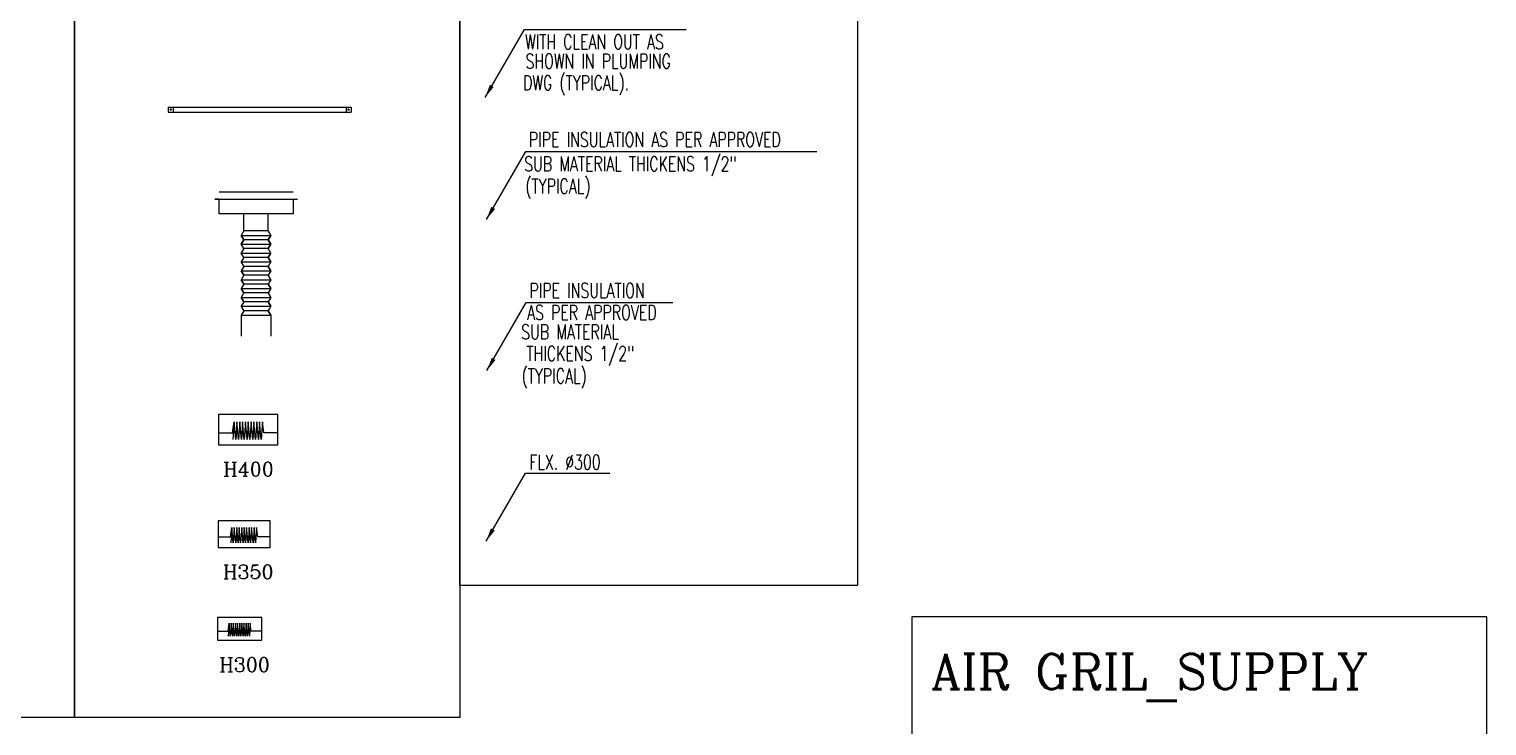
# Model space of a CAD drawing. Extents: x 462150 to 608263, y 35809 to 85242.
# Drawn here: x 589503 to 599365, y 70035 to 74750 of the extents above; entities that cross this region are included whole.
import ezdxf

# ---------------------------------------------------------------- set-up
doc = ezdxf.new("R2010")
doc.units = 0
doc.header["$LTSCALE"] = 500
doc.header["$MEASUREMENT"] = 0
for name, color, linetype in [('AC-FLEXIBLE', 2, 'Continuous'), ('AC-S.C.D.', 150, 'Continuous'), ('AC-SUPPLY DUCT', 4, 'Continuous'), ('AC-SUPPORT', 124, 'Continuous'), ('AC-TEXT', 7, 'Continuous'), ('AC.VD.', 41, 'Continuous'), ('HVAC-EH', 220, 'Continuous'), ('PL-W-TEXT', 7, 'Continuous')]:
    doc.layers.add(name, color=color, linetype=linetype)
doc.styles.add('FF-LOOP', font='romanc.shx', dxfattribs={"height": 2})
doc.styles.add('SECOND fainl$0$ROMANS', font='ROMANS.shx', dxfattribs={"width": 0.7, "height": 100})
doc.dimstyles.new('SECOND fainl$0$DIM-100', dxfattribs={"dimscale": 100, "dimtxt": 100, "dimasz": 0.9, "dimexe": 0.3, "dimexo": 0.3, "dimgap": 0.3, "dimtad": 1, "dimdec": 0, "dimrnd": 10, "dimzin": 0, "dimdsep": 46, "dimtxsty": 'SECOND fainl$0$ROMANS', "dimcen": 0, "dimdle": 2, "dimclrd": 30, "dimclre": 30, "dimclrt": 7, "dimadec": 0, "dimazin": 0, "dimtfac": 1, "dimtdec": 0, "dimtix": 1, "dimtmove": 2, "dimatfit": 3, "dimfxl": 100, "dimtolj": 1, "dimtzin": 0, "dimarcsym": 0})

# ---------------------------------------------------------------- blocks, each defined once
blk = doc.blocks.new('eh')
at = {"layer": 'HVAC-EH', "color": 242, "ltscale": 10}
for p, q in [((-92.1, -108.9), (-83.9, -44.8)), ((-83.7, -44.8), (-90.7, -148.5)), ((-74, -148.5), (-83.7, -44.8)), ((-67, -44.8), (-74, -148.5)), ((-57.2, -148.5), (-67, -44.8)), ((-50.2, -44.8), (-57.2, -148.5)), ((-40.4, -148.5), (-50.2, -44.8)), ((-33.4, -44.8), (-40.4, -148.5)), ((-23.7, -148.5), (-33.4, -44.8)), ((-16.7, -44.8), (-23.7, -148.5)), ((-6.9, -148.5), (-16.7, -44.8)), ((0.1, -44.8), (-6.9, -148.5)), ((9.9, -148.5), (0.1, -44.8)), ((16.9, -44.8), (9.9, -148.5)), ((26.6, -148.5), (16.9, -44.8)), ((33.6, -44.8), (26.6, -148.5)), ((43.4, -148.5), (33.6, -44.8)), ((50.4, -44.8), (43.4, -148.5)), ((60.2, -148.5), (50.4, -44.8)), ((67.2, -44.8), (60.2, -148.5)), ((76.9, -148.5), (67.2, -44.8)), ((83.9, -44.8), (76.9, -148.5)), ((92.1, -108.9), (83.9, -44.8)), ((-175.3, -108.9), (-92.1, -108.9)), ((175.3, -108.9), (92.1, -108.9))]:
    blk.add_line(p, q, dxfattribs=at)
at = {"layer": 'HVAC-EH', "color": 2, "ltscale": 10}
blk.add_lwpolyline([(-175.3, -180.1), (175.3, -180.1), (175.3, 0), (-175.3, 0)], close=True, dxfattribs=at)
blk = doc.blocks.new('H400')
at = {"layer": 'HVAC-EH', "xscale": 1.142857142855064, "yscale": 1.142857142856883, "zscale": 1.142857142857142}
blk.add_blockref('eh', (-200.4, 205.9), dxfattribs=at)
blk = doc.blocks.new('H350')
at = {"layer": 'HVAC-EH'}
blk.add_blockref('eh', (-175.3, 180.1), dxfattribs=at)
blk = doc.blocks.new('H300')
at = {"layer": 'HVAC-EH', "xscale": 0.8555524389084894, "yscale": 0.8555524389048514, "zscale": 0.8555524389058383}
blk.add_blockref('eh', (-150, 154.1), dxfattribs=at)
blk = doc.blocks.new('*U185')
at = {"layer": 'AC-SUPPORT'}
for p, q in [((502.7, 0, 0), (-736.1, 0, 0)), ((-736.1, 0, 0), (-736.1, -35.2, 0)), ((-702, 0), (-702, -35.2, 0)), ((468.7, 0), (468.7, -35.2, 0)), ((502.7, 0, 0), (502.7, -35.2, 0)), ((502.7, -35.2, 0), (-736.1, -35.2, 0)), ((502.7, -35.2, 0), (497.7, -35.2, 0)), ((502.7, -35.2, 0), (497.7, -35.2, 0))]:
    blk.add_line(p, q, dxfattribs=at)
at = {"layer": 'AC-SUPPORT', "const_width": 7.92, "elevation": 0}
for points in [[(-714.2, -17.5, 1), (-722.1, -17.5, 1)], [(-714.2, -17.5, 1), (-722.1, -17.5, 1)], [(480.9, -17.1, -1), (488.8, -17.1, -1)], [(480.9, -17.1, -1), (488.8, -17.1, -1)]]:
    blk.add_lwpolyline(points, format="xyb", close=True, dxfattribs=at)

msp = doc.modelspace()

# ---------------------------------------------------------------- linework, layer by layer
for p, q in [((592418, 70987.2), (592418, 81073)), ((595110.3, 70987.2), (595110.3, 81073)), ((592418, 70987.2), (595110.3, 70987.2))]:
    msp.add_line(p, q)
for points in [[(587204.2, 81073), (589811.1, 81073), (589811.1, 70092.2), (587204.2, 70092.2)], [(589811.1, 81073), (592418, 81073), (592418, 70092.2), (589811.1, 70092.2)], [(595474.9, 61103.6), (599364.7, 61103.6), (599364.7, 70772.9), (595474.9, 70772.9)]]:
    msp.add_lwpolyline(points, close=True)
at = {"layer": 'AC-FLEXIBLE'}
for p, q in [((590955.9, 73384.8), (590938.6, 73354.8)), ((590955.9, 73384.8), (590938.6, 73354.8)), ((591121.3, 73384.8), (590955.9, 73384.8)), ((591121.3, 73384.8), (591138.6, 73354.8)), ((591138.6, 73354.8), (591121.3, 73384.8)), ((591138.6, 73354.8), (591121.3, 73384.8)), ((590938.6, 73354.8), (590955.9, 73324.8)), ((590955.9, 73324.8), (590938.6, 73354.8)), ((590938.6, 73354.8), (590955.9, 73324.8)), ((590955.9, 73324.8), (590938.6, 73354.8)), ((590938.6, 73354.8), (591138.6, 73354.8)), ((590955.9, 73324.8), (590938.6, 73354.8)), ((590938.6, 73294.8), (590955.9, 73324.8)), ((590955.9, 73324.8), (590938.6, 73294.8)), ((590955.9, 73324.8), (590938.6, 73294.8)), ((590955.9, 73264.8), (590938.6, 73294.8)), ((590938.6, 73294.8), (591138.6, 73294.8)), ((591121.3, 73324.8), (590955.9, 73324.8)), ((591138.6, 73354.8), (591121.3, 73324.8)), ((591138.6, 73354.8), (591121.3, 73324.8)), ((591121.3, 73324.8), (591138.6, 73354.8)), ((591138.6, 73354.8), (591121.3, 73324.8)), ((591138.6, 73294.8), (591121.3, 73324.8)), ((591121.3, 73324.8), (591138.6, 73294.8)), ((591138.6, 73294.8), (591121.3, 73324.8)), ((591121.3, 73264.8), (591138.6, 73294.8)), ((591138.6, 73294.8), (591121.3, 73264.8)), ((590938.6, 73234.8), (590955.9, 73264.8)), ((590955.9, 73264.8), (590938.6, 73234.8)), ((590955.9, 73204.8), (590938.6, 73234.8)), ((590938.6, 73234.8), (591138.6, 73234.8)), ((590955.9, 73204.8), (590938.6, 73174.8)), ((590938.6, 73174.8), (590955.9, 73144.8)), ((590955.9, 73144.8), (590938.6, 73174.8)), ((590938.6, 73174.8), (591138.6, 73174.8)), ((591121.3, 73264.8), (590955.9, 73264.8)), ((591121.3, 73204.8), (590955.9, 73204.8)), ((591121.3, 73204.8), (590955.9, 73204.8)), ((591138.6, 73234.8), (591121.3, 73264.8)), ((591121.3, 73204.8), (591138.6, 73234.8)), ((591138.6, 73234.8), (591121.3, 73204.8)), ((591121.3, 73204.8), (591138.6, 73174.8)), ((591138.6, 73174.8), (591121.3, 73204.8)), ((591138.6, 73174.8), (591121.3, 73144.8)), ((590955.9, 73144.8), (590938.6, 73114.8)), ((590938.6, 73114.8), (590955.9, 73084.8)), ((590955.9, 73084.8), (590938.6, 73114.8)), ((590938.6, 73114.8), (591138.6, 73114.8)), ((590955.9, 73084.8), (590938.6, 73054.8)), ((591121.3, 73144.8), (590955.9, 73144.8)), ((591121.3, 73084.8), (590955.9, 73084.8)), ((591121.3, 73144.8), (591138.6, 73114.8)), ((591138.6, 73114.8), (591121.3, 73144.8)), ((591138.6, 73114.8), (591121.3, 73084.8)), ((591121.3, 73084.8), (591138.6, 73054.8)), ((591138.6, 73054.8), (591121.3, 73084.8)), ((590938.6, 73054.8), (590955.9, 73024.8)), ((590955.9, 73024.8), (590938.6, 73054.8)), ((590938.6, 73054.8), (591138.6, 73054.8)), ((590955.9, 73024.8), (590938.6, 72994.8)), ((590938.6, 72994.8), (590955.9, 72964.8)), ((590955.9, 72964.8), (590938.6, 72994.8)), ((590938.6, 72994.8), (591138.6, 72994.8)), ((591121.3, 73024.8), (590955.9, 73024.8)), ((591138.6, 73054.8), (591121.3, 73024.8)), ((591121.3, 73024.8), (591138.6, 72994.8)), ((591138.6, 72994.8), (591121.3, 73024.8)), ((591138.6, 72994.8), (591121.3, 72964.8)), ((590955.9, 72964.8), (590938.6, 72934.8)), ((590938.6, 72934.8), (590955.9, 72904.8)), ((590955.9, 72904.8), (590938.6, 72934.8)), ((590938.6, 72934.8), (591138.6, 72934.8)), ((590955.9, 72904.8), (590938.6, 72874.8)), ((590938.6, 72874.8), (590955.9, 72844.8)), ((590955.9, 72844.8), (590938.6, 72874.8)), ((590938.6, 72874.8), (591138.6, 72874.8)), ((591121.3, 72964.8), (590955.9, 72964.8)), ((591121.3, 72904.8), (590955.9, 72904.8)), ((591121.3, 72964.8), (591138.6, 72934.8)), ((591138.6, 72934.8), (591121.3, 72964.8)), ((591138.6, 72934.8), (591121.3, 72904.8)), ((591121.3, 72904.8), (591138.6, 72874.8)), ((591138.6, 72874.8), (591121.3, 72904.8)), ((591138.6, 72874.8), (591121.3, 72844.8)), ((590955.9, 72844.8), (590938.6, 72814.8)), ((590938.6, 72814.8), (591138.6, 72814.8)), ((591121.3, 72844.8), (590955.9, 72844.8)), ((591121.3, 72844.8), (591138.6, 72814.8)), ((591138.6, 72814.8), (591121.3, 72844.8))]:
    msp.add_line(p, q, dxfattribs=at)
at = {"layer": 'AC-S.C.D.', "color": 2, "elevation": 0}
for points in [[(590821.3, 73850, 0, 40, 0), (590861.4, 73780.6, 0, 0, 0), (590918.5, 73681.5, 0, 0, 0)], [(591038, 73870.5, 0, 40, 0), (591038, 73790.5, 0, 0, 0), (591038, 73676.1, 0, 0, 0)], [(591254.7, 73850, 0, 40, 0), (591214.7, 73780.6, 0, 0, 0), (591157.5, 73681.5, 0, 0, 0)]]:
    msp.add_lwpolyline(points, format="xyseb", dxfattribs=at)
at = {"layer": 'AC-S.C.D.'}
for points in [[(591288.6, 73600.4), (591288.6, 73500.4), (590788.6, 73500.4), (590788.6, 73600.4), (590758.6, 73600.4), (591318.6, 73600.4)], [(590788.6, 73650.4), (591288.6, 73650.4)]]:
    msp.add_lwpolyline(points, dxfattribs=at)
at = {"layer": 'AC-SUPPLY DUCT'}
for p, q in [((590955.9, 73384.8), (590955.9, 73500.4)), ((591121.3, 73384.8), (591121.3, 73500.4)), ((591121.3, 73384.8), (590955.9, 73384.8)), ((590938.6, 72814.8), (591138.6, 72814.8)), ((590938.6, 72814.8), (590938.6, 72673.6, 0)), ((591138.6, 72814.8), (591138.6, 72673.6, 0))]:
    msp.add_line(p, q, dxfattribs=at)

# ---------------------------------------------------------------- block references
at = {"layer": 'AC-SUPPORT', "xscale": -1}
msp.add_blockref('*U185', (590945.9, 74223.2, 0), dxfattribs=at)
at = {"layer": 'AC.VD.', "linetype": 'Continuous'}
for name, p in [('H400', (591185.7, 71937.6, 0)), ('H350', (591133.3, 71243.3, 0)), ('H300', (591077.7, 70614.7))]:
    msp.add_blockref(name, p, dxfattribs=at)

# ---------------------------------------------------------------- texts
at = {"layer": 'AC-TEXT', "style": 'SECOND fainl$0$ROMANS', "width": 0.7}
for s, p in [('WITH CLEAN OUT AS', (592857.9, 74614.6, 0)), ('SHOWN IN PLUMPING  ', (592861, 74482.9, 0)), (' DWG (TYPICAL).', (592796.7, 74337.7, 0)), ('PIPE INSULATION AS PER APPROVED ', (592884.1, 73952.9, 0)), (' SUB MATERIAL THICKENS 1/2" ', (592804.5, 73788.1, 0)), (' (TYPICAL)', (592811.9, 73637.9, 0)), ('PIPE INSULATION', (592887.5, 72931.3, 0)), ('AS PER APPROVED ', (592872, 72782.5, 0)), (' SUB MATERIAL', (592784.3, 72651.4, 0)), ('THICKENS 1/2" ', (592867.2, 72505.2, 0)), (' (TYPICAL)', (592786.7, 72353.3, 0)), ('FLX. %%C300', (592887.2, 71770.5, 0))]:
    msp.add_text(s, height=100, dxfattribs=at).set_placement(p)
at = {"layer": 'PL-W-TEXT', "style": 'FF-LOOP'}
for s, height, p in [('H400', 95.26, (590815.6, 71724.6, 0)), ('H350', 95.26, (590814.1, 71030.3, 0)), ('AIR GRIL_SUPPLY', 238.14, (595603.5, 70283.5, 0)), ('H300', 95.26, (590789.1, 70401.7))]:
    msp.add_text(s, height=height, dxfattribs=at).set_placement(p)

# ---------------------------------------------------------------- leaders
at = {"layer": 'AC-TEXT'}
for points in [[(592588.2, 74288.5, 0), (592853.8, 74748.5, 0), (593949, 74748.5, 0)], [(592597.6, 73463.1, 0), (592863.1, 73923, 0), (594832.3, 73923, 0)], [(592600.7, 72440.6, 0), (592866.2, 72900.6, 0), (593858.4, 72900.6, 0)], [(592595.3, 71286.2, 0), (592860.8, 71746.1, 0), (593430.7, 71746.1, 0)]]:
    msp.add_leader(points, dimstyle='SECOND fainl$0$DIM-100', override={"dimgap": 0.3, "dimtad": 0, "dimclrd": 7}, dxfattribs=at)

doc.saveas('drawing.dxf')
